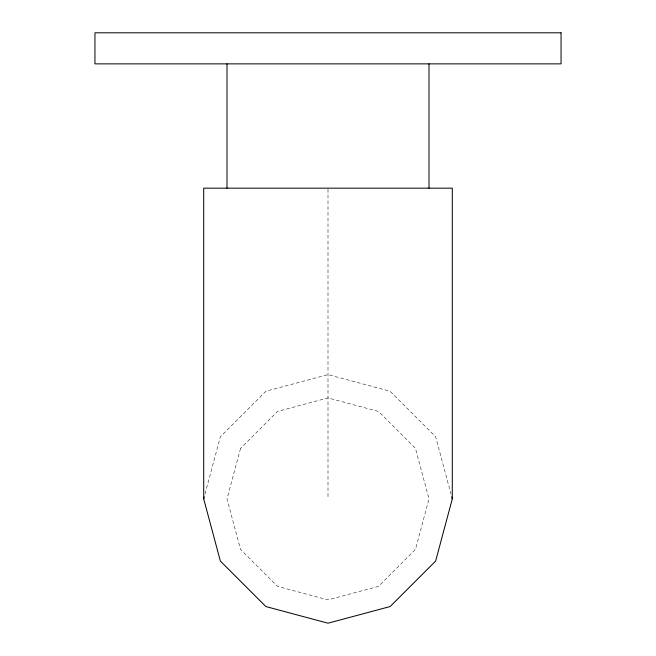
<?xml version="1.0" encoding="UTF-8"?>
<svg xmlns="http://www.w3.org/2000/svg" width="656" height="656" viewBox="0 0 656 656"><rect width="100%" height="100%" fill="white"/><g stroke="black" fill="none" stroke-linecap="round" stroke-linejoin="round"><path stroke-width="0.49" stroke-dasharray="3.28 2.46" d="M205.025 493.976L220.359 436.757L265.852 391.263L328 374.609L390.148 391.263L435.641 436.757L450.975 493.976M328 189.19L328 498.904M240.539 448.409L227.009 498.904L240.539 549.4L277.504 586.366L328 599.896L378.496 586.366L415.461 549.4L428.991 498.904L415.461 448.409L378.496 411.443L328 397.913L277.504 411.443L240.539 448.409"/><path stroke-width="0.98" d="M203.704 498.904L203.704 188.165L452.296 188.165L452.296 498.904L435.641 561.052L390.148 606.546L328 623.2L265.852 606.546L220.359 561.052L203.704 498.904L204.237 496.936M451.763 496.936L452.296 498.904M428.991 63.87L428.991 188.165M227.009 63.87L227.009 188.165M561.052 32.8L94.948 32.8L94.948 63.87L561.052 63.87L561.052 32.8"/></g></svg>
